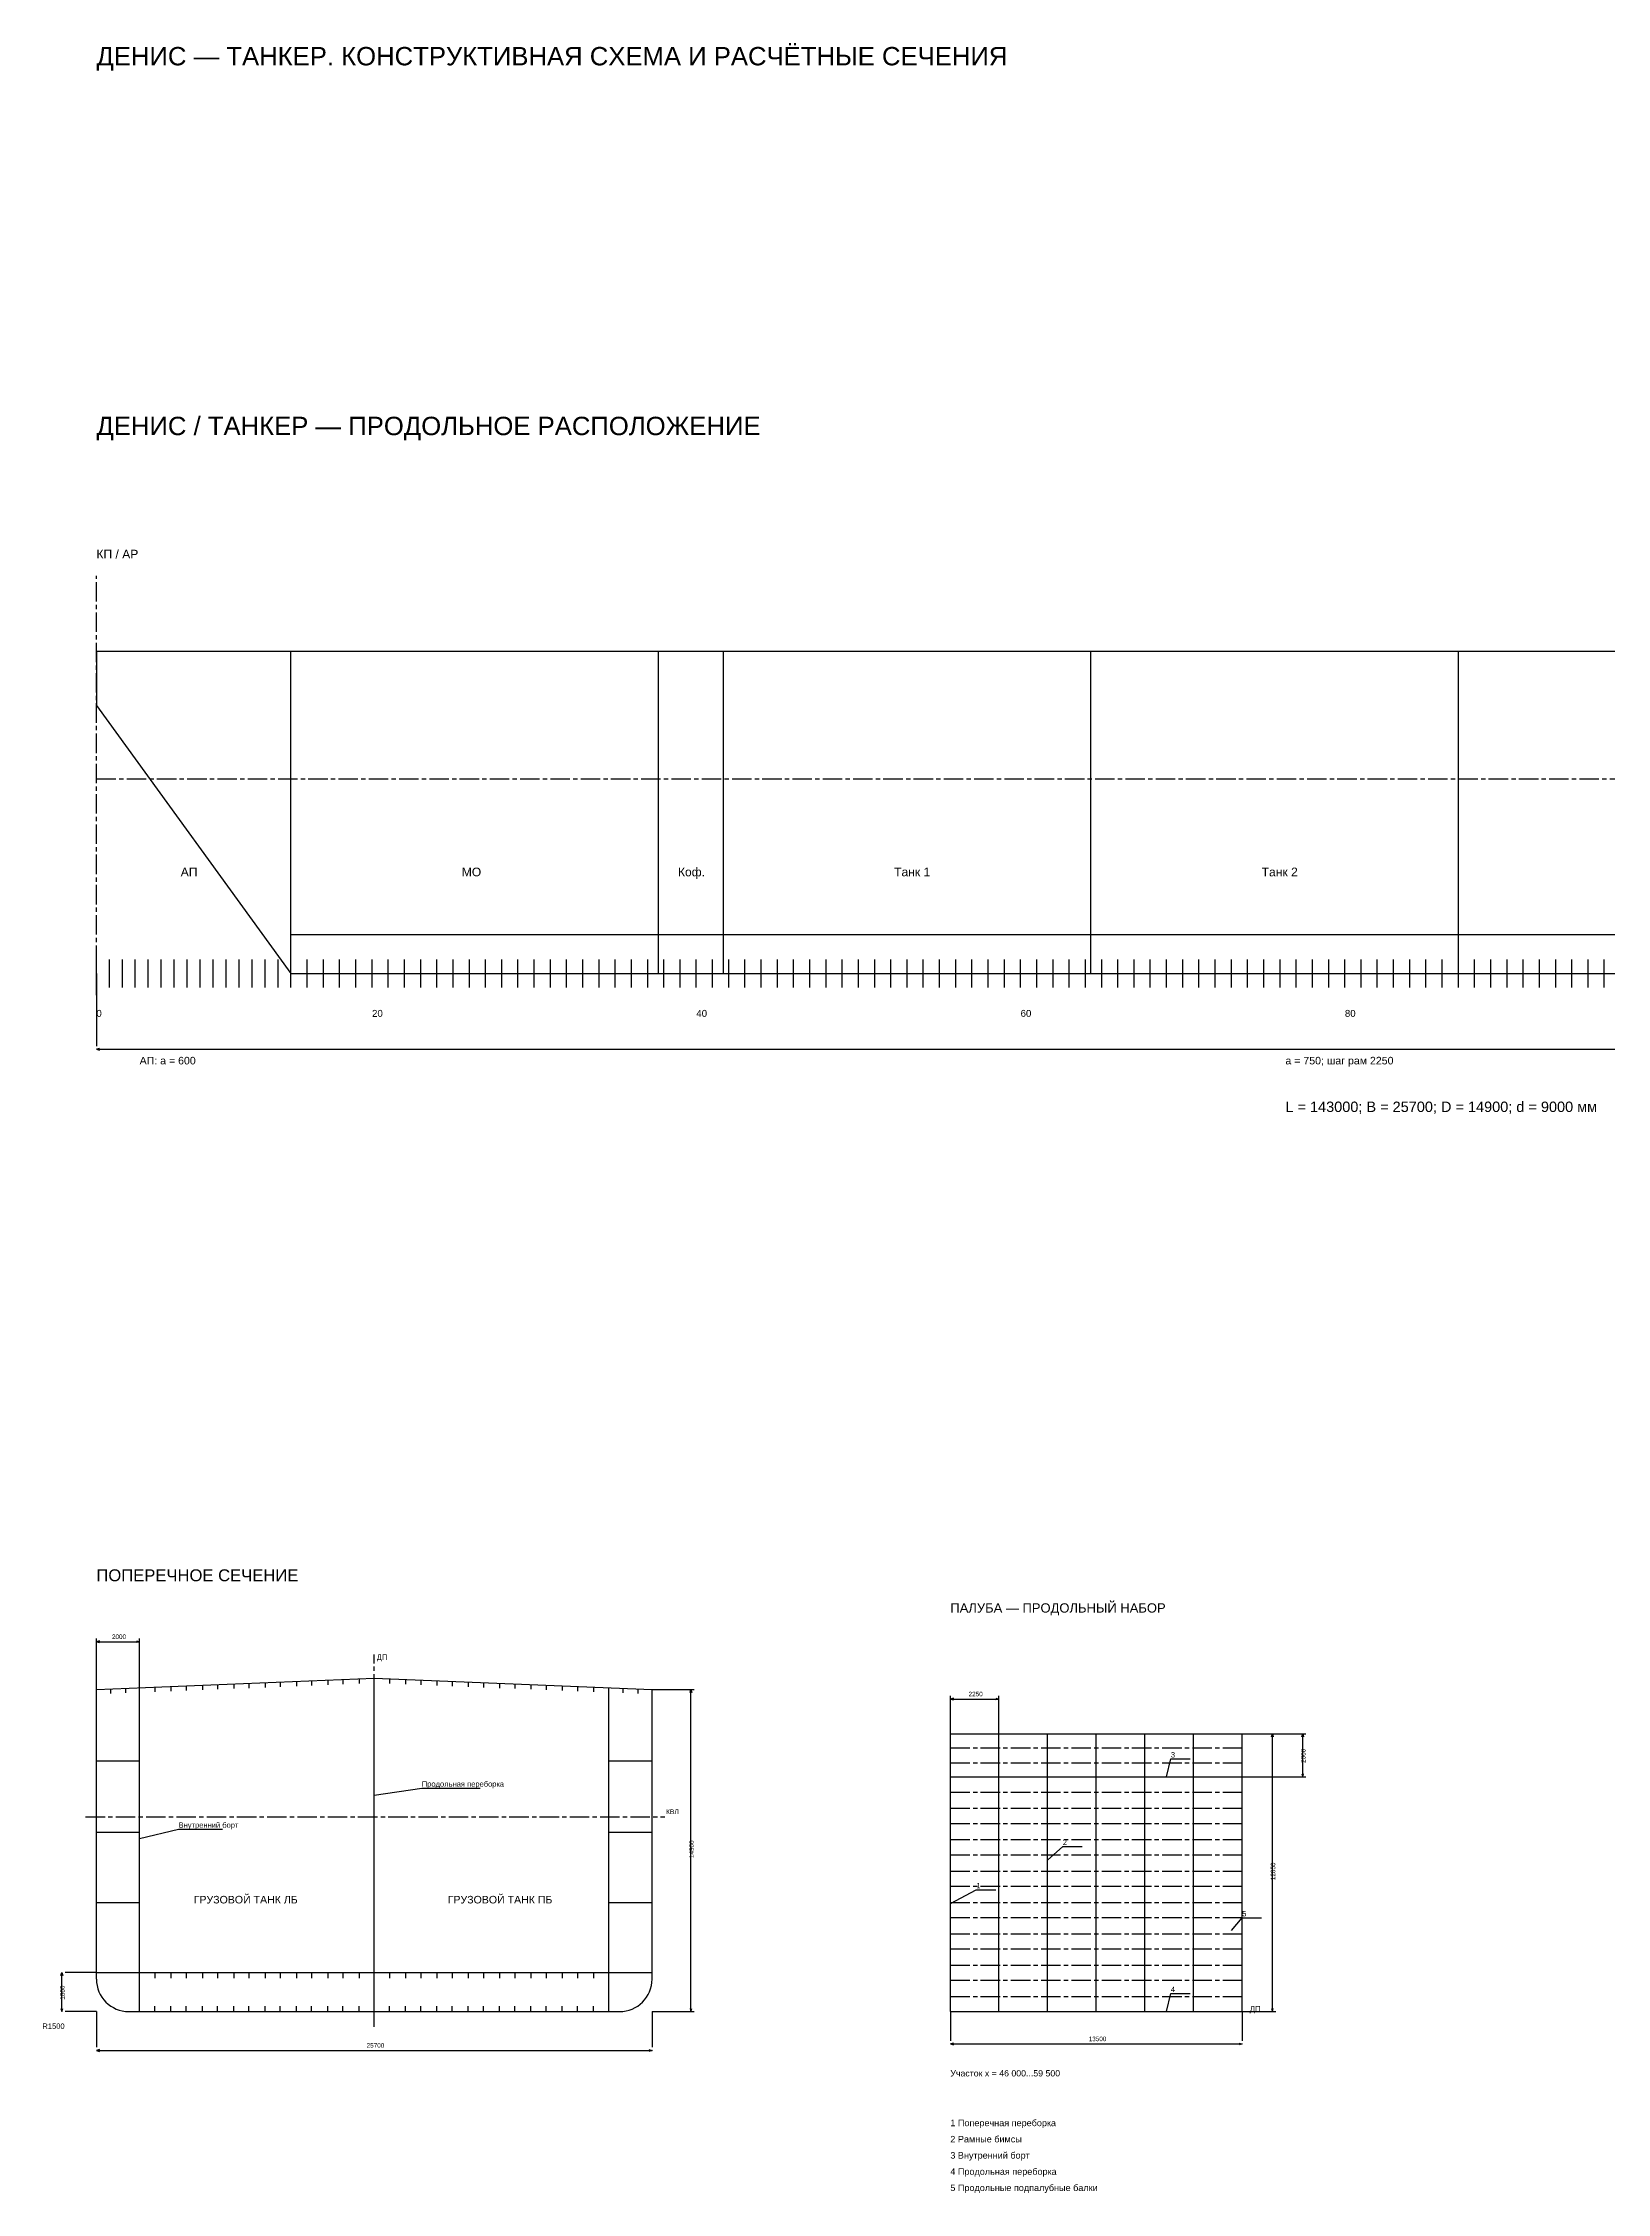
# Model space of a CAD drawing. Header units: millimetres. Extents: x -5500 to 149650, y -17240 to 192034.
# Drawn here: x -2471 to 69875, y 92610 to 192034 of the extents above; entities that cross this region are included whole.
import ezdxf

# ---------------------------------------------------------------- set-up
doc = ezdxf.new("R2010")
doc.units = ezdxf.units.MM
doc.linetypes.add('AXIS22', pattern=[1400, 900, -150, 200, -150])
for name, color, linetype in [('ARR_DECK_CENTER', 30, 'AXIS22'), ('ARR_DECK_DIM', 2, 'Continuous'), ('ARR_DECK_HULL', 4, 'Continuous'), ('ARR_DECK_MEMBER', 4, 'Continuous'), ('ARR_DECK_SEAM', 7, 'Continuous'), ('ARR_DECK_TEXT', 7, 'Continuous'), ('ARR_LONG_CENTER', 30, 'AXIS22'), ('ARR_LONG_DIM', 2, 'Continuous'), ('ARR_LONG_HULL', 4, 'Continuous'), ('ARR_LONG_MEMBER', 4, 'Continuous'), ('ARR_LONG_TEXT', 7, 'Continuous'), ('ARR_SECTION_CENTER', 30, 'AXIS22'), ('ARR_SECTION_DIM', 2, 'Continuous'), ('ARR_SECTION_HULL', 4, 'Continuous'), ('ARR_SECTION_MEMBER', 4, 'Continuous'), ('ARR_SECTION_SEAM', 7, 'Continuous'), ('ARR_SECTION_TEXT', 7, 'Continuous'), ('TITLE_TEXT', 7, 'Continuous')]:
    doc.layers.add(name, color=color, linetype=linetype)
doc.styles.add('RU', font='arial.ttf')

msp = doc.modelspace()

# ---------------------------------------------------------------- linework, layer by layer
at = {"layer": 'ARR_DECK_CENTER'}
for p, q in [((39500, 113200), (53000, 113200)), ((39500, 112500), (53000, 112500)), ((39500, 111150), (53000, 111150)), ((39500, 110400), (53000, 110400)), ((39500, 109700), (53000, 109700)), ((39500, 108950), (53000, 108950)), ((39500, 108250), (53000, 108250)), ((39500, 107500), (53000, 107500)), ((39500, 106800), (53000, 106800)), ((39500, 106050), (53000, 106050)), ((39500, 105350), (53000, 105350)), ((39500, 104600), (53000, 104600)), ((39500, 103900), (53000, 103900)), ((39500, 103150), (53000, 103150)), ((39500, 102450), (53000, 102450)), ((39500, 101700), (53000, 101700))]:
    msp.add_line(p, q, dxfattribs=at)
at = {"layer": 'ARR_DECK_DIM'}
for p, q in [((39500, 113850), (39500, 115600)), ((39500, 115450), (41750, 115450)), ((41750, 113850), (41750, 115600)), ((53000, 113850), (54550, 113850)), ((53000, 113850), (55950, 113850)), ((54400, 101000), (54400, 113850)), ((55800, 111850), (55800, 113850)), ((53000, 111850), (55950, 111850)), ((39500, 101000), (39500, 99650)), ((53000, 101000), (53000, 99650)), ((53000, 101000), (54550, 101000)), ((39500, 99500), (53000, 99500))]:
    msp.add_line(p, q, dxfattribs=at)
for points in [[(39640, 115490), (39500, 115450), (39640, 115410)], [(41610, 115490), (41750, 115450), (41610, 115410)], [(54360, 113710), (54400, 113850), (54440, 113710)], [(55760, 113710), (55800, 113850), (55840, 113710)], [(55760, 111990), (55800, 111850), (55840, 111990)], [(54360, 101140), (54400, 101000), (54440, 101140)], [(39640, 99540), (39500, 99500), (39640, 99460)], [(52860, 99540), (53000, 99500), (52860, 99460)]]:
    msp.add_lwpolyline(points, dxfattribs=at)
at = {"layer": 'ARR_DECK_HULL'}
for p, q in [((39500, 113850), (53000, 113850)), ((39500, 111850), (53000, 111850)), ((39500, 101000), (53000, 101000))]:
    msp.add_line(p, q, dxfattribs=at)
at = {"layer": 'ARR_DECK_MEMBER'}
for p, q in [((39500, 101000), (39500, 113850)), ((41750, 101000), (41750, 113850)), ((44000, 101000), (44000, 113850)), ((46250, 101000), (46250, 113850)), ((48500, 101000), (48500, 113850)), ((50750, 101000), (50750, 113850)), ((53000, 101000), (53000, 113850))]:
    msp.add_line(p, q, dxfattribs=at)
at = {"layer": 'ARR_DECK_SEAM'}
for p, q in [((39500, 101000), (39500, 113850)), ((53000, 101000), (53000, 113850))]:
    msp.add_line(p, q, dxfattribs=at)
for points in [[(49500, 111850), (49700, 112680), (50600, 112680)], [(44000, 108000), (44700, 108630), (45600, 108630)], [(39500, 106000), (40700, 106630), (41600, 106630)], [(52500, 104750), (53000, 105330), (53900, 105330)], [(49500, 101000), (49700, 101830), (50600, 101830)]]:
    msp.add_lwpolyline(points, dxfattribs=at)
at = {"layer": 'ARR_LONG_CENTER'}
for p, q in [((0, 148000), (0, 167400)), ((0, 158000), (143000, 158000))]:
    msp.add_line(p, q, dxfattribs=at)
at = {"layer": 'ARR_LONG_DIM'}
for p, q in [((0, 149000), (0, 145650)), ((0, 145500), (143000, 145500))]:
    msp.add_line(p, q, dxfattribs=at)
msp.add_lwpolyline([(140, 145540), (0, 145500), (140, 145460)], dxfattribs=at)
at = {"layer": 'ARR_LONG_HULL'}
for p, q in [((9000, 149000), (9000, 163900)), ((26000, 149000), (26000, 163900)), ((29000, 149000), (29000, 163900)), ((46000, 149000), (46000, 163900)), ((63000, 149000), (63000, 163900)), ((9000, 150800), (131000, 150800))]:
    msp.add_line(p, q, dxfattribs=at)
msp.add_lwpolyline([(0, 161400), (9000, 149000), (131000, 149000), (143000, 163900), (0, 163900), (0, 161400)], dxfattribs=at)
at = {"layer": 'ARR_LONG_MEMBER'}
for p, q in [((0, 148350), (0, 149650)), ((600, 148350), (600, 149650)), ((1200, 148350), (1200, 149650)), ((1800, 148350), (1800, 149650)), ((2400, 148350), (2400, 149650)), ((3000, 148350), (3000, 149650)), ((3600, 148350), (3600, 149650)), ((4200, 148350), (4200, 149650)), ((4800, 148350), (4800, 149650)), ((5400, 148350), (5400, 149650)), ((6000, 148350), (6000, 149650)), ((6600, 148350), (6600, 149650)), ((7200, 148350), (7200, 149650)), ((7800, 148350), (7800, 149650)), ((8400, 148350), (8400, 149650)), ((9000, 148350), (9000, 149650)), ((9750, 148350), (9750, 149650)), ((10500, 148350), (10500, 149650)), ((11250, 148350), (11250, 149650)), ((12000, 148350), (12000, 149650)), ((12750, 148350), (12750, 149650)), ((13500, 148350), (13500, 149650)), ((14250, 148350), (14250, 149650)), ((15000, 148350), (15000, 149650)), ((15750, 148350), (15750, 149650)), ((16500, 148350), (16500, 149650)), ((17250, 148350), (17250, 149650)), ((18000, 148350), (18000, 149650)), ((18750, 148350), (18750, 149650)), ((19500, 148350), (19500, 149650)), ((20250, 148350), (20250, 149650)), ((21000, 148350), (21000, 149650)), ((21750, 148350), (21750, 149650)), ((22500, 148350), (22500, 149650)), ((23250, 148350), (23250, 149650)), ((24000, 148350), (24000, 149650)), ((24750, 148350), (24750, 149650)), ((25500, 148350), (25500, 149650)), ((26250, 148350), (26250, 149650)), ((27000, 148350), (27000, 149650)), ((27750, 148350), (27750, 149650)), ((28500, 148350), (28500, 149650)), ((29250, 148350), (29250, 149650)), ((30000, 148350), (30000, 149650)), ((30750, 148350), (30750, 149650)), ((31500, 148350), (31500, 149650)), ((32250, 148350), (32250, 149650)), ((33000, 148350), (33000, 149650)), ((33750, 148350), (33750, 149650)), ((34500, 148350), (34500, 149650)), ((35250, 148350), (35250, 149650)), ((36000, 148350), (36000, 149650)), ((36750, 148350), (36750, 149650)), ((37500, 148350), (37500, 149650)), ((38250, 148350), (38250, 149650)), ((39000, 148350), (39000, 149650)), ((39750, 148350), (39750, 149650)), ((40500, 148350), (40500, 149650)), ((41250, 148350), (41250, 149650)), ((42000, 148350), (42000, 149650)), ((42750, 148350), (42750, 149650)), ((43500, 148350), (43500, 149650)), ((44250, 148350), (44250, 149650)), ((45000, 148350), (45000, 149650)), ((45750, 148350), (45750, 149650)), ((46500, 148350), (46500, 149650)), ((47250, 148350), (47250, 149650)), ((48000, 148350), (48000, 149650)), ((48750, 148350), (48750, 149650)), ((49500, 148350), (49500, 149650)), ((50250, 148350), (50250, 149650)), ((51000, 148350), (51000, 149650)), ((51750, 148350), (51750, 149650)), ((52500, 148350), (52500, 149650)), ((53250, 148350), (53250, 149650)), ((54000, 148350), (54000, 149650)), ((54750, 148350), (54750, 149650)), ((55500, 148350), (55500, 149650)), ((56250, 148350), (56250, 149650)), ((57000, 148350), (57000, 149650)), ((57750, 148350), (57750, 149650)), ((58500, 148350), (58500, 149650)), ((59250, 148350), (59250, 149650)), ((60000, 148350), (60000, 149650)), ((60750, 148350), (60750, 149650)), ((61500, 148350), (61500, 149650)), ((62250, 148350), (62250, 149650)), ((63000, 148350), (63000, 149650)), ((63750, 148350), (63750, 149650)), ((64500, 148350), (64500, 149650)), ((65250, 148350), (65250, 149650)), ((66000, 148350), (66000, 149650)), ((66750, 148350), (66750, 149650)), ((67500, 148350), (67500, 149650)), ((68250, 148350), (68250, 149650)), ((69000, 148350), (69000, 149650)), ((69750, 148350), (69750, 149650))]:
    msp.add_line(p, q, dxfattribs=at)
at = {"layer": 'ARR_SECTION_CENTER'}
for p, q in [((12850, 100300), (12850, 117514)), ((-500, 110000), (26300, 110000))]:
    msp.add_line(p, q, dxfattribs=at)
at = {"layer": 'ARR_SECTION_DIM'}
for p, q in [((0, 115900), (0, 118250)), ((0, 118100), (2000, 118100)), ((2000, 115980), (2000, 118250)), ((25700, 115900), (27650, 115900)), ((27500, 101000), (27500, 115900)), ((-1600, 101000), (-1600, 102800)), ((0, 102800), (-1450, 102800)), ((0, 101000), (-1450, 101000)), ((0, 101000), (0, 99350)), ((25700, 101000), (25700, 99350)), ((25700, 101000), (27650, 101000)), ((0, 99200), (25700, 99200))]:
    msp.add_line(p, q, dxfattribs=at)
for points in [[(140, 118140), (0, 118100), (140, 118060)], [(1860, 118140), (2000, 118100), (1860, 118060)], [(27460, 115760), (27500, 115900), (27540, 115760)], [(-1640, 102660), (-1600, 102800), (-1560, 102660)], [(-1640, 101140), (-1600, 101000), (-1560, 101140)], [(27460, 101140), (27500, 101000), (27540, 101140)], [(140, 99240), (0, 99200), (140, 99160)], [(25560, 99240), (25700, 99200), (25560, 99160)]]:
    msp.add_lwpolyline(points, dxfattribs=at)
at = {"layer": 'ARR_SECTION_HULL'}
for p, q in [((12850, 101000), (12850, 116414)), ((0, 102500), (0, 115900)), ((2000, 101000), (2000, 115980)), ((23700, 101000), (23700, 115980)), ((25700, 102500), (25700, 115900)), ((0, 112600), (2000, 112600)), ((23700, 112600), (25700, 112600)), ((0, 109300), (2000, 109300)), ((23700, 109300), (25700, 109300)), ((0, 106050), (2000, 106050)), ((23700, 106050), (25700, 106050)), ((0, 102800), (25700, 102800)), ((1500, 101000), (24200, 101000))]:
    msp.add_line(p, q, dxfattribs=at)
msp.add_lwpolyline([(0, 115900), (12850, 116414), (25700, 115900)], dxfattribs=at)
for centre, start, end in [((1500, 102500), 180, 270), ((24200, 102500), 270, 360)]:
    msp.add_arc(centre, 1500, start, end, dxfattribs=at)
at = {"layer": 'ARR_SECTION_MEMBER'}
for p, q in [((10700, 116328), (10700, 116108)), ((11400, 116356), (11400, 116136)), ((12150, 116386), (12150, 116166)), ((13550, 116386), (13550, 116166)), ((14300, 116356), (14300, 116136)), ((15000, 116328), (15000, 116108)), ((650, 115926), (650, 115706)), ((1350, 115954), (1350, 115734)), ((2700, 116008), (2700, 115788)), ((3450, 116038), (3450, 115818)), ((4150, 116066), (4150, 115846)), ((4900, 116096), (4900, 115876)), ((5600, 116124), (5600, 115904)), ((6350, 116154), (6350, 115934)), ((7050, 116182), (7050, 115962)), ((7800, 116212), (7800, 115992)), ((8500, 116240), (8500, 116020)), ((9250, 116270), (9250, 116050)), ((9950, 116298), (9950, 116078)), ((15750, 116298), (15750, 116078)), ((16450, 116270), (16450, 116050)), ((17200, 116240), (17200, 116020)), ((17900, 116212), (17900, 115992)), ((18650, 116182), (18650, 115962)), ((19350, 116154), (19350, 115934)), ((20100, 116124), (20100, 115904)), ((20800, 116096), (20800, 115876)), ((21550, 116066), (21550, 115846)), ((22250, 116038), (22250, 115818)), ((23000, 116008), (23000, 115788)), ((24350, 115954), (24350, 115734)), ((25050, 115926), (25050, 115706)), ((2700, 102800), (2700, 102550)), ((3450, 102800), (3450, 102550)), ((4150, 102800), (4150, 102550)), ((4900, 102800), (4900, 102550)), ((5600, 102800), (5600, 102550)), ((6350, 102800), (6350, 102550)), ((7050, 102800), (7050, 102550)), ((7800, 102800), (7800, 102550)), ((8500, 102800), (8500, 102550)), ((9250, 102800), (9250, 102550)), ((9950, 102800), (9950, 102550)), ((10700, 102800), (10700, 102550)), ((11400, 102800), (11400, 102550)), ((12150, 102800), (12150, 102550)), ((13550, 102800), (13550, 102550)), ((14300, 102800), (14300, 102550)), ((15000, 102800), (15000, 102550)), ((15750, 102800), (15750, 102550)), ((16450, 102800), (16450, 102550)), ((17200, 102800), (17200, 102550)), ((17900, 102800), (17900, 102550)), ((18650, 102800), (18650, 102550)), ((19350, 102800), (19350, 102550)), ((20100, 102800), (20100, 102550)), ((20800, 102800), (20800, 102550)), ((21550, 102800), (21550, 102550)), ((22250, 102800), (22250, 102550)), ((23000, 102800), (23000, 102550)), ((2700, 101000), (2700, 101250)), ((3450, 101000), (3450, 101250)), ((4150, 101000), (4150, 101250)), ((4900, 101000), (4900, 101250)), ((5600, 101000), (5600, 101250)), ((6350, 101000), (6350, 101250)), ((7050, 101000), (7050, 101250)), ((7800, 101000), (7800, 101250)), ((8500, 101000), (8500, 101250)), ((9250, 101000), (9250, 101250)), ((9950, 101000), (9950, 101250)), ((10700, 101000), (10700, 101250)), ((11400, 101000), (11400, 101250)), ((12150, 101000), (12150, 101250)), ((13550, 101000), (13550, 101250)), ((14300, 101000), (14300, 101250)), ((15000, 101000), (15000, 101250)), ((15750, 101000), (15750, 101250)), ((16450, 101000), (16450, 101250)), ((17200, 101000), (17200, 101250)), ((17900, 101000), (17900, 101250)), ((18650, 101000), (18650, 101250)), ((19350, 101000), (19350, 101250)), ((20100, 101000), (20100, 101250)), ((20800, 101000), (20800, 101250)), ((21550, 101000), (21550, 101250)), ((22250, 101000), (22250, 101250)), ((23000, 101000), (23000, 101250))]:
    msp.add_line(p, q, dxfattribs=at)
at = {"layer": 'ARR_SECTION_SEAM'}
for points in [[(12850, 111000), (15050, 111330), (17750, 111330)], [(2000, 109000), (3800, 109430), (5825, 109430)]]:
    msp.add_lwpolyline(points, dxfattribs=at)

# ---------------------------------------------------------------- texts
at = {"layer": 'ARR_DECK_DIM', "style": 'RU'}
for s, p in [('2250', (40345, 115580)), ('13500', (45900, 99630))]:
    msp.add_text(s, height=210, dxfattribs=at).set_placement(p)
for s, p in [('2000', (55930, 112500)), ('12850', (54530, 107075))]:
    msp.add_text(s, height=210, rotation=90, dxfattribs=at).set_placement(p)
at = {"layer": 'ARR_DECK_TEXT', "style": 'RU'}
for s, height, p in [('ПАЛУБА — ПРОДОЛЬНЫЙ НАБОР', 430, (39500, 119450)), ('3', 250, (49700, 112750)), ('2', 250, (44700, 108700)), ('1', 250, (40700, 106700)), ('5', 250, (53000, 105400)), ('4', 250, (49700, 101900)), ('ДП', 260, (53350, 101000)), ('Участок x = 46 000...59 500', 290, (39500, 98000)), ('1 Поперечная переборка', 300, (39500, 95700)), ('3 Внутренний борт', 300, (39500, 94200)), ('2 Рамные бимсы', 300, (39500, 94950)), ('4 Продольная переборка', 300, (39500, 93450)), ('5 Продольные подпалубные балки', 300, (39500, 92700))]:
    msp.add_text(s, height=height, dxfattribs=at).set_placement(p)
at = {"layer": 'ARR_LONG_TEXT', "style": 'RU'}
for s, height, p in [('ДЕНИС / ТАНКЕР — ПРОДОЛЬНОЕ РАСПОЛОЖЕНИЕ', 850, (0, 173900)), ('КП / AP', 400, (0, 168200)), ('АП', 400, (3900, 153500)), ('МО', 400, (16900, 153500)), ('Коф.', 400, (26900, 153500)), ('Танк 1', 400, (36900, 153500)), ('Танк 2', 400, (53900, 153500)), ('0', 320, (0, 147000)), ('20', 320, (12750, 147000)), ('40', 320, (27750, 147000)), ('60', 320, (42750, 147000)), ('80', 320, (57750, 147000)), ('АП: a = 600', 350, (2000, 144800)), ('a = 750; шаг рам 2250', 350, (55000, 144800)), ('L = 143000; B = 25700; D = 14900; d = 9000 мм', 480, (55000, 142600))]:
    msp.add_text(s, height=height, dxfattribs=at).set_placement(p)
at = {"layer": 'ARR_SECTION_DIM', "style": 'RU'}
for s, p in [('2000', (720, 118230)), ('25700', (12500, 99330))]:
    msp.add_text(s, height=210, dxfattribs=at).set_placement(p)
for s, p in [('14900', (27630, 108100)), ('1800', (-1470, 101550))]:
    msp.add_text(s, height=210, rotation=90, dxfattribs=at).set_placement(p)
at = {"layer": 'ARR_SECTION_TEXT', "style": 'RU'}
for s, height, p in [('ПОПЕРЕЧНОЕ СЕЧЕНИЕ', 550, (0, 120900)), ('ДП', 250, (12970, 117264)), ('Продольная переборка', 250, (15050, 111400)), ('Внутренний борт', 250, (3800, 109500)), ('КВЛ', 220, (26350, 110130)), ('ГРУЗОВОЙ ТАНК ЛБ', 350, (4500, 106000)), ('ГРУЗОВОЙ ТАНК ПБ', 350, (16250, 106000)), ('R1500', 250, (-2500, 100200))]:
    msp.add_text(s, height=height, dxfattribs=at).set_placement(p)
at = {"layer": 'TITLE_TEXT', "style": 'RU'}
msp.add_text('ДЕНИС — ТАНКЕР. КОНСТРУКТИВНАЯ СХЕМА И РАСЧЁТНЫЕ СЕЧЕНИЯ', height=850, dxfattribs=at).set_placement((0, 191000))

doc.saveas('drawing.dxf')
